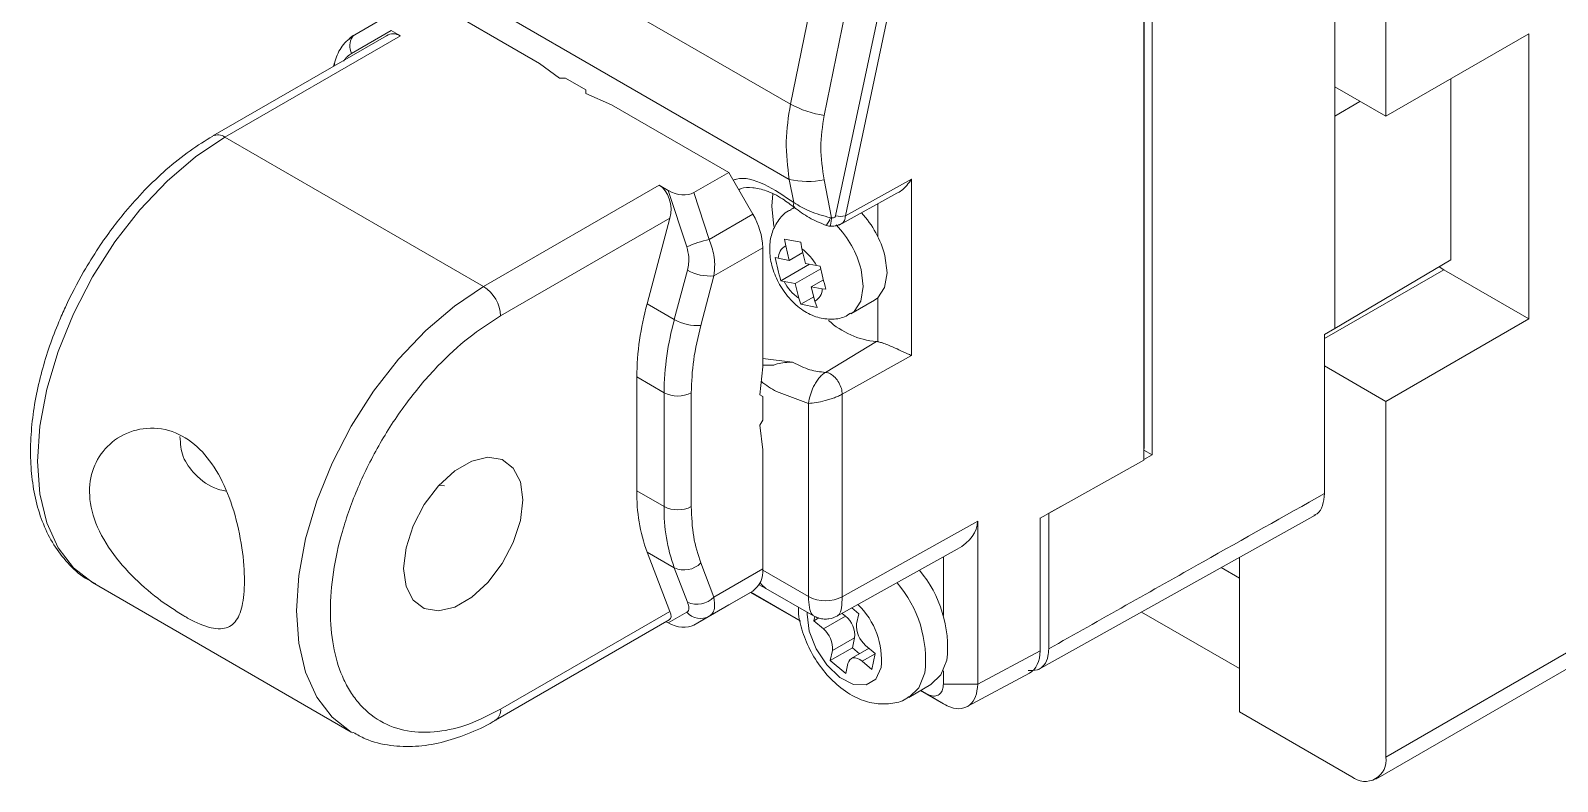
# Paper-space layout '시트1-ENG' of a CAD drawing. Header units: inches. Extents: x 0.2 to 16.3, y 0.2 to 11.5.
# Drawn here: x 13.844 to 14.469, y 9.29 to 9.597 of the extents above; entities that cross this region are included whole.
import ezdxf

# ---------------------------------------------------------------- set-up
doc = ezdxf.new("R2010")
doc.units = ezdxf.units.IN
doc.header["$MEASUREMENT"] = 0

psp = doc.layouts.new('시트1-ENG')

# ---------------------------------------------------------------- linework, layer by layer
at = {"color": 7, "linetype": 'Continuous', "lineweight": 18}
for p, q in [((14.3984, 9.29978), (15.70265, 10.05271)), ((14.39432, 9.29077), (15.69857, 10.04369)), ((14.17713, 9.67516), (14.15496, 9.56679)), ((14.19082, 9.67006), (14.16874, 9.56217)), ((14.15496, 9.56679), (13.98553, 9.6646)), ((14.20454, 9.66785), (14.17343, 9.52104)), ((14.20857, 9.66789), (14.17743, 9.52106)), ((14.30284, 9.66399), (14.30284, 9.4233)), ((14.2995, 9.42122), (14.2995, 9.66212)), ((14.29957, 9.66216), (14.29957, 9.426)), ((14.15448, 9.536), (13.97975, 9.63687)), ((14.37752, 9.56181), (14.37752, 9.6253)), ((14.3984, 9.56178), (14.3984, 9.61482)), ((14.05244, 9.58344), (14.00448, 9.61113)), ((13.99023, 9.6029), (13.97681, 9.59515)), ((13.97551, 9.58751), (13.99171, 9.59686)), ((13.99171, 9.59686), (13.99548, 9.59468)), ((14.45686, 9.59553), (14.3984, 9.56178)), ((14.45686, 9.59553), (14.45686, 9.47899)), ((13.98982, 9.59474), (13.91882, 9.55376)), ((13.99548, 9.59468), (13.92374, 9.55327)), ((13.96854, 9.58371), (13.96814, 9.58223)), ((14.06053, 9.57738), (14.05244, 9.58344)), ((14.06053, 9.57738), (14.06294, 9.57738)), ((14.06294, 9.57738), (14.07129, 9.57256)), ((14.42495, 9.57711), (14.42495, 9.50308)), ((14.07129, 9.57256), (14.07129, 9.57117)), ((14.08179, 9.5665), (14.07129, 9.57117)), ((14.37752, 9.57383), (14.3984, 9.56178)), ((14.12975, 9.53881), (14.08179, 9.5665)), ((14.3878, 9.5679), (14.37752, 9.56181)), ((14.37752, 9.47502), (14.37752, 9.56181)), ((14.02953, 9.4922), (13.92374, 9.55327)), ((14.11551, 9.53058), (14.12975, 9.53881)), ((14.12975, 9.53881), (14.13959, 9.52176)), ((14.02953, 9.4922), (14.10127, 9.53361)), ((14.10504, 9.53144), (14.10127, 9.53361)), ((14.15637, 9.52648), (14.15448, 9.536)), ((14.16874, 9.5358), (14.17182, 9.52025)), ((14.17743, 9.52106), (14.20448, 9.53614)), ((14.20448, 9.53614), (14.20448, 9.46397)), ((14.1126, 9.50837), (14.10504, 9.53144)), ((14.11551, 9.53058), (14.12177, 9.51147)), ((14.17485, 9.51731), (14.19851, 9.5303)), ((14.03649, 9.48015), (14.1057, 9.5201)), ((14.1057, 9.5201), (14.09637, 9.48511)), ((14.12177, 9.51147), (14.13959, 9.52176)), ((14.15655, 9.52451), (14.15503, 9.52363)), ((14.17182, 9.52025), (14.17136, 9.5203)), ((14.12369, 9.49651), (14.14367, 9.50804)), ((14.14367, 9.50804), (14.14367, 9.45931)), ((14.1526, 9.51161), (14.15919, 9.51035)), ((14.15303, 9.5088), (14.1526, 9.51161)), ((14.1545, 9.50288), (14.15303, 9.5088)), ((14.15919, 9.51035), (14.15963, 9.50755)), ((14.15963, 9.50755), (14.1611, 9.50162)), ((14.14869, 9.50407), (14.14998, 9.50374)), ((14.14998, 9.50374), (14.1545, 9.50288)), ((14.16274, 9.50131), (14.15105, 9.49457)), ((14.16, 9.50605), (14.1545, 9.50288)), ((14.1611, 9.50162), (14.16562, 9.50076)), ((14.37752, 9.47502), (14.42495, 9.50308)), ((14.1075, 9.47868), (14.11289, 9.4989)), ((14.1183, 9.47629), (14.12369, 9.49651)), ((14.16739, 9.49945), (14.15686, 9.49337)), ((14.16844, 9.49499), (14.16346, 9.49212)), ((14.16562, 9.50076), (14.16714, 9.50056)), ((14.42023, 9.50028), (14.42206, 9.49908)), ((14.42206, 9.49908), (14.45686, 9.47899)), ((14.15234, 9.49423), (14.15105, 9.49457)), ((14.15686, 9.49337), (14.15234, 9.49423)), ((14.15834, 9.48745), (14.15686, 9.49337)), ((14.16799, 9.49126), (14.16346, 9.49212)), ((14.16346, 9.49212), (14.16494, 9.48619)), ((14.1695, 9.49106), (14.16799, 9.49126)), ((14.1075, 9.47868), (14.09637, 9.48511)), ((14.15923, 9.48491), (14.15834, 9.48745)), ((14.1645, 9.48795), (14.15923, 9.48491)), ((14.16583, 9.48366), (14.15923, 9.48491)), ((14.16494, 9.48619), (14.16583, 9.48366)), ((14.17964, 9.48101), (14.18938, 9.48663)), ((14.45686, 9.47899), (14.3984, 9.44524)), ((14.37329, 9.47263), (14.37752, 9.47502)), ((14.37329, 9.40753), (14.37329, 9.47263)), ((14.37334, 9.41233), (14.37334, 9.47266)), ((14.19013, 9.46969), (14.16929, 9.45709)), ((14.20448, 9.46397), (14.17616, 9.44818)), ((14.14247, 9.44788), (14.14367, 9.45931)), ((14.15586, 9.46131), (14.14367, 9.4628)), ((14.14367, 9.46005), (14.14812, 9.46003)), ((14.15608, 9.46118), (14.15586, 9.46131)), ((14.3984, 9.44524), (14.37334, 9.45971)), ((14.09217, 9.4552), (14.09217, 9.40864)), ((14.1033, 9.44877), (14.09217, 9.4552)), ((14.1033, 9.40222), (14.1033, 9.44877)), ((14.11444, 9.40222), (14.11444, 9.44877)), ((14.14247, 9.44788), (14.14367, 9.44719)), ((14.14367, 9.44719), (14.14367, 9.43754)), ((14.16236, 9.4444), (14.14924, 9.4492)), ((14.17616, 9.44818), (14.17616, 9.36532)), ((14.3984, 9.44524), (14.3984, 9.29978)), ((14.16236, 9.4444), (14.16236, 9.36539)), ((14.14367, 9.43754), (14.14247, 9.43546)), ((14.14247, 9.43546), (14.14367, 9.42542)), ((14.14367, 9.42542), (14.14367, 9.37669)), ((14.25701, 9.39753), (14.2995, 9.42122)), ((14.29957, 9.426), (14.2995, 9.42596)), ((14.2995, 9.42524), (14.30284, 9.4233)), ((14.2995, 9.42142), (14.30284, 9.4233)), ((14.01158, 9.41076), (14.01356, 9.4107)), ((14.1033, 9.40222), (14.09217, 9.40864)), ((14.37334, 9.41233), (14.37329, 9.41121)), ((14.26057, 9.39949), (14.26552, 9.40228)), ((14.17616, 9.36532), (14.23152, 9.39618)), ((14.23152, 9.39618), (14.23152, 9.32954)), ((14.25606, 9.33547), (14.36978, 9.39886)), ((14.25701, 9.34324), (14.25701, 9.39753)), ((14.25708, 9.34794), (14.25708, 9.39757)), ((14.26055, 9.39951), (14.26057, 9.39949)), ((14.26057, 9.39949), (14.26057, 9.34404)), ((14.09637, 9.38358), (14.1057, 9.35936)), ((14.09637, 9.38358), (14.1075, 9.37715)), ((14.17417, 9.35747), (14.22312, 9.38476)), ((14.1075, 9.37715), (14.11289, 9.36316)), ((14.12369, 9.36516), (14.1183, 9.37916)), ((14.14367, 9.37669), (14.12369, 9.36516)), ((14.21748, 9.38161), (14.21748, 9.3577)), ((14.33854, 9.3729), (14.33102, 9.37725)), ((14.33854, 9.31826), (14.33854, 9.38145)), ((13.86961, 9.3711), (13.9754, 9.31003)), ((14.14191, 9.37031), (14.14496, 9.36877)), ((14.13959, 9.36768), (14.12177, 9.35739)), ((14.12975, 9.362), (14.13959, 9.36768)), ((14.15905, 9.3553), (14.1386, 9.36711)), ((14.13872, 9.36718), (14.15901, 9.35546)), ((14.14496, 9.36877), (14.16441, 9.35755)), ((14.1057, 9.35936), (14.03649, 9.31941)), ((14.1126, 9.35899), (14.10504, 9.35463)), ((14.12975, 9.362), (14.11551, 9.35377)), ((14.1761, 9.35855), (14.17749, 9.35739)), ((14.18289, 9.35838), (14.18005, 9.36075)), ((14.18201, 9.35431), (14.18289, 9.35838)), ((14.33854, 9.33594), (14.29844, 9.35909)), ((14.03445, 9.3149), (14.10545, 9.35589)), ((14.10504, 9.35463), (14.10415, 9.35514)), ((14.11551, 9.35377), (14.12177, 9.35739)), ((14.16488, 9.35729), (14.16448, 9.35547)), ((14.16653, 9.35665), (14.16448, 9.35547)), ((14.16448, 9.35547), (14.16845, 9.35217)), ((14.16845, 9.35217), (14.17749, 9.35739)), ((14.18119, 9.34854), (14.17215, 9.34332)), ((14.18119, 9.34854), (14.18031, 9.34447)), ((14.18967, 9.34216), (14.18571, 9.34546)), ((14.18031, 9.34447), (14.17127, 9.33925)), ((14.17215, 9.34332), (14.17127, 9.33925)), ((14.17127, 9.33925), (14.17761, 9.33396)), ((14.18714, 9.34427), (14.1798, 9.34004)), ((14.18031, 9.34447), (14.18325, 9.34203)), ((14.1843, 9.33895), (14.18826, 9.33565)), ((14.18826, 9.33565), (14.18967, 9.34216)), ((14.23152, 9.32954), (14.25701, 9.34324)), ((14.17761, 9.33396), (14.17849, 9.33803)), ((14.21748, 9.33507), (14.21748, 9.32961)), ((14.22721, 9.3204), (14.25276, 9.33414)), ((14.20335, 9.3242), (14.2124, 9.32943)), ((14.2176, 9.3215), (14.20813, 9.32696)), ((14.20826, 9.32704), (14.21064, 9.32566)), ((14.21748, 9.32961), (14.23152, 9.32954)), ((14.2176, 9.3215), (14.21388, 9.32372)), ((14.38448, 9.29174), (14.33854, 9.31826))]:
    psp.add_line(p, q, dxfattribs=at)
at = {"color": 8, "linetype": 'Continuous', "lineweight": 18}
for p, q in [((14.19069, 9.52601), (14.19069, 9.51261)), ((14.42206, 9.49908), (14.37334, 9.47096)), ((14.19069, 9.48757), (14.19069, 9.46964)), ((14.37329, 9.4123), (14.37334, 9.41233)), ((14.14366, 9.37618), (14.16236, 9.36539)), ((14.25708, 9.34794), (14.25701, 9.3479)), ((14.18965, 9.34204), (14.1843, 9.33895)), ((14.21388, 9.32372), (14.21064, 9.32566))]:
    psp.add_line(p, q, dxfattribs=at)
at = {"color": 7, "linetype": 'Continuous', "lineweight": 18, "flags": 128}
for points in [[(13.97681, 9.59515), (13.97613, 9.59464), (13.97586, 9.59434)], [(14.14776, 9.53012), (14.14742, 9.5251), (14.14821, 9.5168)], [(14.18938, 9.48663), (14.19073, 9.48761), (14.19349, 9.49181), (14.19448, 9.49776), (14.19357, 9.50481)], [(14.04554, 9.405), (14.04455, 9.39651), (14.04167, 9.38756), (14.03713, 9.37889), (14.0313, 9.37119), (14.02465, 9.3651), (14.01771, 9.3611), (14.01106, 9.35951), (14.00523, 9.36047), (14.00069, 9.3639), (13.99781, 9.36952), (13.99682, 9.37688), (13.99781, 9.38537), (14.00069, 9.39432), (14.00523, 9.40299), (14.01106, 9.41068), (14.01771, 9.41678), (14.02465, 9.42078), (14.0313, 9.42237), (14.03713, 9.42141), (14.04167, 9.41798), (14.04455, 9.41236), (14.04554, 9.405)], [(14.1843, 9.33895), (14.18335, 9.33963), (14.1824, 9.3401), (14.18148, 9.34033), (14.18063, 9.34032), (14.17988, 9.34008), (14.17925, 9.3396), (14.17879, 9.33891), (14.17849, 9.33803)], [(14.2124, 9.32943), (14.2165, 9.33336), (14.21895, 9.33944)]]:
    psp.add_lwpolyline(points, dxfattribs=at)
at = {"color": 8, "linetype": 'Continuous', "lineweight": 18, "flags": 128}
for points in [[(13.92374, 9.55327), (13.91177, 9.54527), (13.90009, 9.53529), (13.88899, 9.52357), (13.87875, 9.51041), (13.86961, 9.49613), (13.86181, 9.48107), (13.85553, 9.46562), (13.85093, 9.45015), (13.84813, 9.43504), (13.84719, 9.42067), (13.84813, 9.40738), (13.85093, 9.39551), (13.85553, 9.38535), (13.86181, 9.37715), (13.86961, 9.3711), (13.86961, 9.3711)], [(14.1551, 9.52367), (14.15564, 9.52395), (14.15674, 9.52437)], [(14.18383, 9.49918), (14.18473, 9.49213), (14.18375, 9.48618), (14.18099, 9.48198), (14.17964, 9.48101)], [(13.97601, 9.30969), (13.9754, 9.31003), (13.9676, 9.31608), (13.96132, 9.32428), (13.95672, 9.33444), (13.95392, 9.34631), (13.95297, 9.3596), (13.95392, 9.37397), (13.95672, 9.38908), (13.96132, 9.40455), (13.9676, 9.42), (13.9754, 9.43506), (13.98453, 9.44934), (13.99478, 9.4625), (14.00587, 9.47422), (14.01756, 9.4842), (14.02953, 9.4922)], [(14.14258, 9.37108), (14.14323, 9.37021), (14.14496, 9.36877), (14.14496, 9.36877)], [(14.16182, 9.35905), (14.16177, 9.35824), (14.16262, 9.35133), (14.16542, 9.34408), (14.1698, 9.33747), (14.17515, 9.33238), (14.18077, 9.32952), (14.18589, 9.32927), (14.18982, 9.33165), (14.19203, 9.33635)], [(14.20991, 9.33421), (14.20745, 9.32814), (14.20348, 9.32428)]]:
    psp.add_lwpolyline(points, dxfattribs=at)
at = {"color": 8, "linetype": 'Continuous', "lineweight": 18}
for centre, radius, start, end in [((13.98203, 9.5906), 0.00721, 148.74092, 205.3665), ((13.96994, 9.58347), 0.00142, 170.28579, 217.29076), ((13.92088, 9.54937), 0.00484, 53.65942, 115.48306), ((14.15832, 9.52575), 0.00208, 159.53554, 224.05861), ((14.14405, 9.4889), 0.04109, 14.49953, 43.81174), ((14.1775, 9.49777), 0.05619, 232.1158, 239.80657), ((14.16206, 9.33964), 0.04815, 353.52794, 40.73122), ((14.16077, 9.33953), 0.03142, 354.20372, 46.06642), ((14.03155, 9.31893), 0.00496, 306.18588, 5.57774)]:
    psp.add_arc(centre, radius, start, end, dxfattribs=at)
at = {"color": 7, "linetype": 'Continuous', "lineweight": 18}
for centre, radius, start, end in [((14.17491, 9.60339), 0.04168, 241.39714, 261.48172), ((14.16206, 9.56942), 0.03427, 257.2195, 281.22806), ((14.11529, 9.50707), 0.0284, 1.9565, 31.14373), ((14.17539, 9.53115), 0.0103, 259.02898, 281.43551), ((14.15371, 9.49448), 0.04118, 14.52065, 42.58399), ((14.13237, 9.46491), 0.04775, 102.83574, 114.46726), ((14.1557, 9.50374), 0.00572, 117.86295, 180.0731), ((14.1486, 9.49177), 0.01925, 27.86375, 55.06787), ((14.12222, 9.51544), 0.01899, 240.57299, 274.44123), ((14.02138, 9.47946), 0.01513, 2.60548, 57.39452), ((14.16936, 9.50323), 0.01925, 207.86375, 235.06787), ((14.16226, 9.49125), 0.00572, 297.86295, 0.0731), ((14.20917, 9.45403), 0.11701, 164.5964, 179.42776), ((14.22031, 9.4476), 0.11701, 164.5964, 179.42776), ((14.11683, 9.49522), 0.01899, 240.57299, 274.44123), ((14.19309, 9.50288), 0.03332, 227.387, 264.90542), ((14.19008, 9.46615), 0.00354, 80.10269, 89.19567), ((14.10887, 9.45951), 0.0121, 242.60967, 297.39033), ((14.16213, 9.40748), 0.06997, 179.04293, 199.96976), ((14.17326, 9.40105), 0.06997, 179.04293, 199.96976), ((14.10887, 9.41296), 0.0121, 242.60967, 297.39033), ((14.11149, 9.38575), 0.00948, 245.1196, 315.91677), ((14.13382, 9.37572), 0.0099, 305.69804, 5.62038), ((14.17007, 9.34454), 0.04915, 354.04138, 40.04684), ((14.11688, 9.37176), 0.00948, 245.1196, 315.91677), ((14.16933, 9.37886), 0.01517, 242.65648, 296.76622), ((14.11819, 9.36395), 0.00748, 221.60345, 298.60282), ((14.16208, 9.34431), 0.01011, 354.39106, 50.99917), ((14.17113, 9.34953), 0.01011, 354.39106, 50.99917), ((14.19207, 9.35332), 0.01011, 174.39106, 230.99917), ((14.38991, 9.2984), 0.0086, 230.79671, 9.21404)]:
    psp.add_arc(centre, radius, start, end, dxfattribs=at)
for centre, major_axis, ratio, start_param, end_param in [((13.99295, 9.58519), (-0.00078, 0.0103), 0.715187, 5.829269, 6.614586), ((14.09874, 9.52412), (-0.00078, 0.0103), 0.715187, 4.258473, 5.829269), ((14.10907, 9.53596), (0.00838, -0.0032), 0.649455, 4.471399, 5.797929), ((14.20343, 9.39632), (0.02808, -0.00021), 0.572321, 5.493418, 6.287473), ((14.09874, 9.36338), (-0.00695, 0.00731), 0.349555, 3.057513, 3.842992), ((14.10907, 9.35915), (0.00838, -0.0032), 0.649455, 4.471399, 5.797929), ((14.24309, 9.35129), (-0.00984, 0.01705), 0.577206, 3.124143, 3.92692)]:
    psp.add_ellipse(centre, major_axis=major_axis, ratio=ratio, start_param=start_param, end_param=end_param, dxfattribs=at)
for points, knots in [([(13.97681, 9.59515), (13.976, 9.59468), (13.97512, 9.59416), (13.97447, 9.59327), (13.97442, 9.59319)], [0, 0, 0, 0, 0.914365, 1, 1, 1, 1]), ([(13.97587, 9.59434), (13.975, 9.59372), (13.97329, 9.59249), (13.97121, 9.58989), (13.96955, 9.58693), (13.96886, 9.58469), (13.96851, 9.58358)], [0, 0, 0, 0, 0.256905, 0.508931, 0.756481, 1, 1, 1, 1]), ([(14.15448, 9.536), (14.15384, 9.54115), (14.15256, 9.55138), (14.15416, 9.56169), (14.15496, 9.56679)], [0, 0, 0, 0, 0.504417, 1, 1, 1, 1]), ([(14.16874, 9.5358), (14.16807, 9.54023), (14.16674, 9.54901), (14.16808, 9.55781), (14.16874, 9.56217)], [0, 0, 0, 0, 0.5041531, 1, 1, 1, 1]), ([(13.91883, 9.55369), (13.91571, 9.55179), (13.90925, 9.54786), (13.8999, 9.5403), (13.89108, 9.5319), (13.88376, 9.52373), (13.87751, 9.51581), (13.87168, 9.50764), (13.868, 9.50151), (13.866, 9.4982)], [0, 0, 0, 0, 0.156498, 0.324412, 0.483339, 0.631096, 0.738801, 0.858846, 1, 1, 1, 1]), ([(14.13383, 9.53175), (14.13415, 9.53192), (14.13564, 9.53275), (14.13934, 9.53279), (14.14511, 9.53155), (14.15114, 9.52865), (14.15511, 9.52562), (14.15679, 9.52433)], [0, 0, 0, 0, 0.067601, 0.317123, 0.556285, 0.811271, 1, 1, 1, 1]), ([(14.20448, 9.53614), (14.20447, 9.53612), (14.20387, 9.5352), (14.20224, 9.53315), (14.20019, 9.53106), (14.19865, 9.53043), (14.19848, 9.53036)], [0, 0, 0, 0, 0.010383, 0.386592, 0.932808, 1, 1, 1, 1]), ([(14.15637, 9.52648), (14.15845, 9.52525), (14.16286, 9.52263), (14.16842, 9.52111), (14.17136, 9.5203)], [0, 0, 0, 0, 0.4709453, 1, 1, 1, 1]), ([(14.15524, 9.52355), (14.15487, 9.5234), (14.15261, 9.52251), (14.14965, 9.51903), (14.14707, 9.51383), (14.14622, 9.50789), (14.14694, 9.5014), (14.14942, 9.49453), (14.15364, 9.48794), (14.15906, 9.48279), (14.16511, 9.47957), (14.17121, 9.47855), (14.17629, 9.47912), (14.17871, 9.48072), (14.17949, 9.48123)], [0, 0, 0, 0, 0.01735, 0.106749, 0.189968, 0.275047, 0.368316, 0.470475, 0.575816, 0.685954, 0.783702, 0.872883, 0.959373, 1, 1, 1, 1]), ([(14.15668, 9.52443), (14.15761, 9.52372), (14.15945, 9.5223), (14.16371, 9.51965), (14.1672, 9.51817), (14.16953, 9.51719)], [0, 0, 0, 0, 0.2516887, 0.5010473, 1, 1, 1, 1]), ([(14.17343, 9.52104), (14.17341, 9.52098), (14.17337, 9.52085), (14.17319, 9.52062), (14.17285, 9.5204), (14.17235, 9.52023), (14.172, 9.52024), (14.17182, 9.52025)], [0, 0, 0, 0, 0.107272, 0.216266, 0.463262, 0.73307, 1, 1, 1, 1]), ([(14.1694, 9.51723), (14.16968, 9.51714), (14.17024, 9.51696), (14.17082, 9.51688), (14.17111, 9.51684)], [0, 0, 0, 0, 0.4962738, 1, 1, 1, 1]), ([(14.17111, 9.51684), (14.17184, 9.51682), (14.17319, 9.51678), (14.17446, 9.51731), (14.17505, 9.51755)], [0, 0, 0, 0, 0.5420556, 1, 1, 1, 1]), ([(14.1126, 9.50837), (14.11293, 9.50702), (14.11349, 9.50477), (14.11344, 9.50151), (14.11308, 9.49977), (14.11289, 9.4989)], [0, 0, 0, 0, 0.427559, 0.711619, 1, 1, 1, 1]), ([(14.12177, 9.51147), (14.1225, 9.50932), (14.12365, 9.50599), (14.12415, 9.50084), (14.12386, 9.49811), (14.12369, 9.49651)], [0, 0, 0, 0, 0.430059, 0.666913, 1, 1, 1, 1]), ([(13.866, 9.4982), (13.8634, 9.49343), (13.85975, 9.48672), (13.8553, 9.47651), (13.85195, 9.46776), (13.84876, 9.45736), (13.84629, 9.44661), (13.84469, 9.43567), (13.84412, 9.42482), (13.84466, 9.41429), (13.84638, 9.40425), (13.84936, 9.3949), (13.85365, 9.38635), (13.85939, 9.37892), (13.86521, 9.3735), (13.8695, 9.3714), (13.87097, 9.37067)], [0, 0, 0, 0, 0.096569, 0.13574, 0.200354, 0.266784, 0.3374, 0.410374, 0.48506, 0.56101, 0.637983, 0.715827, 0.794587, 0.87461, 0.956874, 1, 1, 1, 1]), ([(14.03649, 9.31941), (14.03212, 9.31715), (14.02337, 9.31264), (14.01042, 9.3097), (13.99806, 9.30991), (13.98693, 9.31393), (13.97937, 9.32032), (13.97459, 9.32701), (13.97083, 9.33437), (13.9677, 9.34491), (13.96649, 9.35936), (13.9677, 9.37522), (13.97149, 9.39236), (13.97789, 9.41033), (13.98693, 9.4284), (13.99624, 9.4425), (14.00442, 9.45275), (14.01267, 9.46183), (14.02337, 9.47177), (14.03212, 9.47735), (14.03649, 9.48015)], [0, 0, 0, 0, 0.060004, 0.11999, 0.184292, 0.249958, 0.315624, 0.3478, 0.380008, 0.439987, 0.5, 0.559978, 0.619991, 0.684293, 0.749959, 0.815625, 0.8478, 0.880009, 0.939979, 1, 1, 1, 1]), ([(14.19069, 9.46964), (14.19118, 9.46953), (14.19177, 9.46939), (14.19315, 9.46894), (14.19475, 9.46832), (14.19736, 9.46719), (14.20055, 9.46574), (14.20294, 9.46464), (14.2042, 9.46409), (14.20447, 9.46398), (14.20448, 9.46397)], [0, 0, 0, 0, 0.11544, 0.141145, 0.277216, 0.412411, 0.624676, 0.915152, 0.994966, 1, 1, 1, 1]), ([(14.15586, 9.46131), (14.15371, 9.4612), (14.15104, 9.46108), (14.1486, 9.4602), (14.14812, 9.46003)], [0, 0, 0, 0, 0.804617, 1, 1, 1, 1]), ([(14.16929, 9.45709), (14.16717, 9.45729), (14.16295, 9.45768), (14.15837, 9.46001), (14.15608, 9.46118)], [0, 0, 0, 0, 0.5, 1, 1, 1, 1]), ([(14.16929, 9.45709), (14.16883, 9.45678), (14.1679, 9.45614), (14.1666, 9.45476), (14.16541, 9.45311), (14.16415, 9.45082), (14.16294, 9.44768), (14.16256, 9.44555), (14.16236, 9.4444)], [0, 0, 0, 0, 0.1230873, 0.248535, 0.3771033, 0.5096528, 0.7350716, 1, 1, 1, 1]), ([(14.17139, 9.45644), (14.17101, 9.45664), (14.17028, 9.457), (14.16961, 9.45706), (14.16929, 9.45709)], [0, 0, 0, 0, 0.5237, 1, 1, 1, 1]), ([(14.17139, 9.45644), (14.17201, 9.456), (14.17326, 9.45511), (14.17484, 9.45293), (14.17594, 9.45047), (14.17609, 9.44894), (14.17616, 9.44818)], [0, 0, 0, 0, 0.25, 0.5, 0.75, 1, 1, 1, 1]), ([(14.17616, 9.44818), (14.17567, 9.44792), (14.17469, 9.44741), (14.17295, 9.4467), (14.17108, 9.44607), (14.16855, 9.44534), (14.1653, 9.44466), (14.16337, 9.44449), (14.16236, 9.4444)], [0, 0, 0, 0, 0.119498, 0.23974, 0.361536, 0.485663, 0.730817, 1, 1, 1, 1]), ([(13.90694, 9.35753), (13.9034, 9.35976), (13.89634, 9.36423), (13.88518, 9.37402), (13.8755, 9.38556), (13.86912, 9.39852), (13.86773, 9.41119), (13.87112, 9.42195), (13.87842, 9.43009), (13.88885, 9.43469), (13.90069, 9.43428), (13.91143, 9.42848), (13.91981, 9.41864), (13.926, 9.40582), (13.93008, 9.39097), (13.93194, 9.37637), (13.93169, 9.36455), (13.92955, 9.35645), (13.92534, 9.35214), (13.91857, 9.35199), (13.91162, 9.35487), (13.90747, 9.35722), (13.90694, 9.35753)], [0, 0, 0, 0, 0.050491, 0.100871, 0.15405, 0.209456, 0.26199, 0.311394, 0.361578, 0.415262, 0.470613, 0.522384, 0.570946, 0.621578, 0.676246, 0.730977, 0.781926, 0.831142, 0.882596, 0.937489, 0.991929, 1, 1, 1, 1]), ([(13.92417, 9.40856), (13.92304, 9.40878), (13.91821, 9.40973), (13.91171, 9.41476), (13.90596, 9.42229), (13.90559, 9.42799), (13.9054, 9.4308)], [0, 0, 0, 0, 0.105438, 0.448175, 0.728242, 1, 1, 1, 1]), ([(14.26057, 9.34404), (14.28162, 9.35591), (14.31919, 9.37712), (14.35676, 9.39824), (14.37329, 9.40753)], [0, 0, 0, 0, 0.560004, 1, 1, 1, 1]), ([(14.37329, 9.40753), (14.37312, 9.40585), (14.37279, 9.40247), (14.37106, 9.39949), (14.36942, 9.39888), (14.36898, 9.39871)], [0, 0, 0, 0, 0.422928, 0.845857, 1, 1, 1, 1]), ([(14.12177, 9.35739), (14.12223, 9.35775), (14.12322, 9.35852), (14.1242, 9.36092), (14.12388, 9.36355), (14.12369, 9.36516)], [0, 0, 0, 0, 0.252769, 0.542585, 1, 1, 1, 1]), ([(14.11289, 9.36316), (14.11314, 9.36233), (14.11355, 9.36096), (14.11333, 9.35962), (14.11284, 9.3592), (14.1126, 9.35899)], [0, 0, 0, 0, 0.428724, 0.713281, 1, 1, 1, 1]), ([(14.12013, 9.35671), (14.12089, 9.35697), (14.12167, 9.35723), (14.12227, 9.35774), (14.12228, 9.35775)], [0, 0, 0, 0, 0.984117, 1, 1, 1, 1]), ([(14.15822, 9.36112), (14.1582, 9.3605), (14.15812, 9.3572), (14.15979, 9.3509), (14.16319, 9.34263), (14.16829, 9.33494), (14.17466, 9.32839), (14.18171, 9.32383), (14.189, 9.32145), (14.19584, 9.32142), (14.20091, 9.32252), (14.20305, 9.32419), (14.20346, 9.32451)], [0, 0, 0, 0, 0.027875, 0.149023, 0.273121, 0.397934, 0.525244, 0.657721, 0.769961, 0.874534, 0.976035, 1, 1, 1, 1]), ([(14.16442, 9.35759), (14.16457, 9.35749), (14.16528, 9.35701), (14.16674, 9.35652), (14.1687, 9.35617), (14.17127, 9.35623), (14.17302, 9.35698), (14.17415, 9.35746)], [0, 0, 0, 0, 0.052889, 0.250034, 0.447279, 0.64055, 1, 1, 1, 1]), ([(14.25221, 9.33524), (14.25349, 9.33519), (14.25606, 9.33508), (14.25886, 9.33724), (14.26036, 9.34041), (14.26051, 9.34301), (14.26057, 9.34404)], [0, 0, 0, 0, 0.273402, 0.546782, 0.820153, 1, 1, 1, 1]), ([(14.21064, 9.32566), (14.2114, 9.32531), (14.21292, 9.3246), (14.21496, 9.32476), (14.21651, 9.32586), (14.21736, 9.3276), (14.21744, 9.32903), (14.21748, 9.32961)], [0, 0, 0, 0, 0.212202, 0.423999, 0.641521, 0.855071, 1, 1, 1, 1]), ([(14.23152, 9.32954), (14.23134, 9.32777), (14.23099, 9.32428), (14.22853, 9.32086), (14.22498, 9.31932), (14.22109, 9.3197), (14.21857, 9.321), (14.2176, 9.3215)], [0, 0, 0, 0, 0.2198969, 0.4345122, 0.6491847, 0.8639199, 1, 1, 1, 1]), ([(13.97626, 9.30987), (13.97785, 9.30895), (13.98252, 9.30624), (13.99118, 9.30429), (14.00166, 9.30387), (14.01222, 9.30546), (14.02287, 9.30904), (14.03034, 9.31231), (14.03413, 9.31476), (14.03445, 9.31497)], [0, 0, 0, 0, 0.097938, 0.287743, 0.46096, 0.635989, 0.810931, 0.984225, 1, 1, 1, 1])]:
    psp.add_open_spline(points, degree=3, knots=knots, dxfattribs=at)
at = {"color": 8, "linetype": 'Continuous', "lineweight": 18}
for points, knots in [([(13.97235, 9.58428), (13.97236, 9.5843), (13.97269, 9.58509), (13.97377, 9.58624), (13.97493, 9.58709), (13.97551, 9.58751)], [0, 0, 0, 0, 0.010901, 0.50358, 1, 1, 1, 1]), ([(14.15637, 9.52648), (14.15238, 9.52921), (14.14439, 9.53467), (14.1355, 9.53719), (14.132, 9.53581), (14.13158, 9.53564)], [0, 0, 0, 0, 0.468042, 0.936085, 1, 1, 1, 1]), ([(14.17136, 9.5203), (14.1712, 9.51994), (14.17086, 9.51918), (14.17035, 9.51823), (14.16989, 9.51753), (14.16958, 9.5172), (14.16948, 9.51726), (14.16946, 9.51727)], [0, 0, 0, 0, 0.202689, 0.426372, 0.666622, 0.916102, 1, 1, 1, 1]), ([(14.17111, 9.51685), (14.17115, 9.51687), (14.17122, 9.51693), (14.17136, 9.51745), (14.17152, 9.51823), (14.17167, 9.51917), (14.17177, 9.5199), (14.17182, 9.52025)], [0, 0, 0, 0, 0.213797, 0.428333, 0.63364, 0.825107, 1, 1, 1, 1]), ([(14.17743, 9.52106), (14.17734, 9.5204), (14.1772, 9.51936), (14.17647, 9.51834), (14.17581, 9.51777), (14.17527, 9.51759), (14.17506, 9.51752)], [0, 0, 0, 0, 0.390188, 0.610158, 0.846217, 1, 1, 1, 1]), ([(14.16236, 9.36539), (14.16243, 9.36382), (14.16258, 9.3606), (14.16346, 9.35824), (14.16422, 9.35777), (14.16445, 9.35762)], [0, 0, 0, 0, 0.395129, 0.813573, 1, 1, 1, 1]), ([(14.17616, 9.36532), (14.17609, 9.36375), (14.17596, 9.36052), (14.17509, 9.35813), (14.17434, 9.35766), (14.17409, 9.3575)], [0, 0, 0, 0, 0.384641, 0.791983, 1, 1, 1, 1])]:
    psp.add_open_spline(points, degree=3, knots=knots, dxfattribs=at)
at = {"color": 7, "linetype": 'Continuous', "lineweight": 18}
for points in [[(14.15105, 9.49457), (14.15062, 9.49612), (14.14974, 9.49924), (14.14904, 9.50246), (14.14869, 9.50407)], [(14.16714, 9.50056), (14.16749, 9.49895), (14.16819, 9.49574), (14.16907, 9.49262), (14.1695, 9.49106)], [(14.11444, 9.44877), (14.1146, 9.45317), (14.11492, 9.46199), (14.11718, 9.47152), (14.1183, 9.47629)], [(14.1183, 9.37916), (14.11718, 9.38262), (14.11492, 9.38956), (14.1146, 9.398), (14.11444, 9.40222)]]:
    psp.add_open_spline(points, degree=3, dxfattribs=at)

doc.saveas('drawing.dxf')
